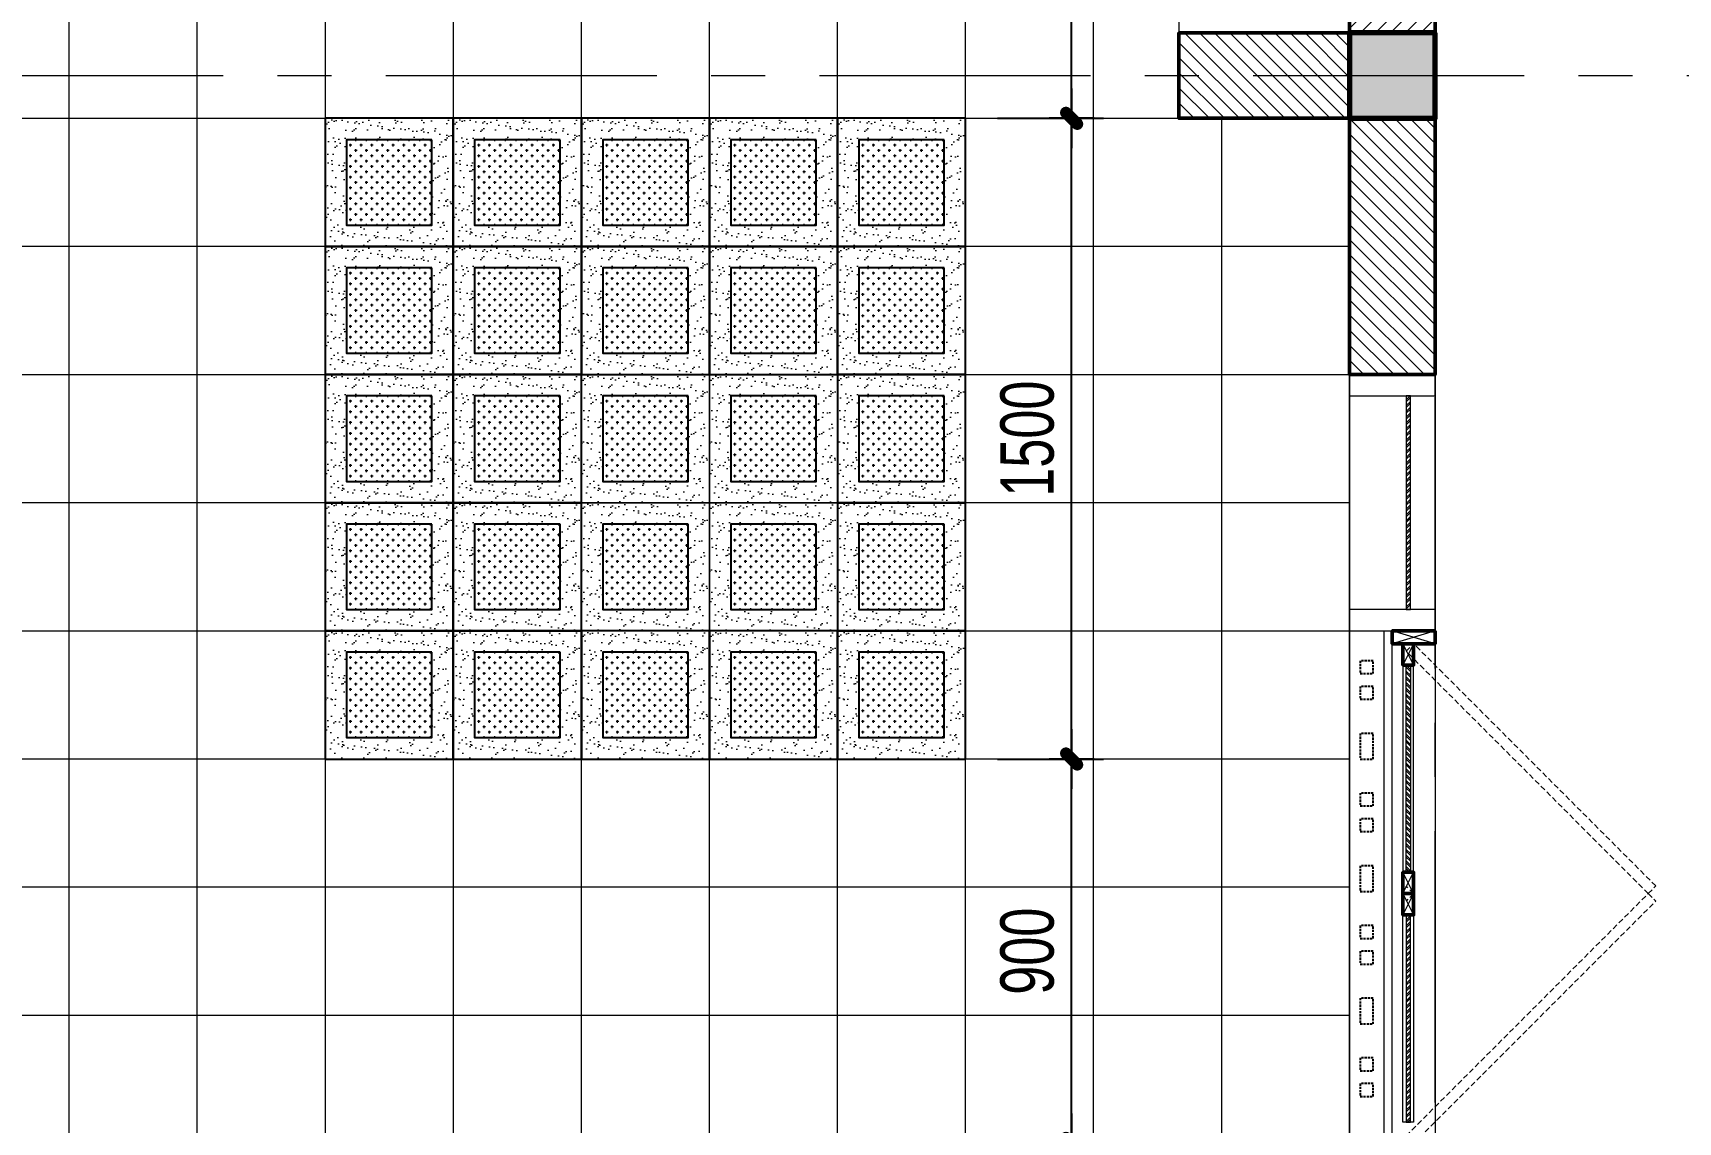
# Model space of a CAD drawing. Header units: inches. Extents: x 88947 to 296847, y 35049 to 161062.
# Drawn here: x 136076 to 139931, y 88759 to 91309 of the extents above; entities that cross this region are included whole.
import ezdxf

# ---------------------------------------------------------------- set-up
doc = ezdxf.new("R2010")
doc.units = ezdxf.units.IN
doc.header["$MEASUREMENT"] = 0
doc.header["$PDMODE"] = 1
for name, pattern in [('ACAD_ISO03W100', [30, 12, -18]), ('CENTER', [50.8, 31.75, -6.35, 6.35, -6.35]), ('DASHED2', [9.525, 6.35, -3.175]), ('HIDDEN', [0.375, 0.25, -0.125])]:
    doc.linetypes.add(name, pattern=pattern)
for name, color, linetype, lineweight in [('A-Dims', 145, 'Continuous', 25), ('CUA', 42, 'Continuous', 20), ('DIM', 7, 'Continuous', 25), ('HACTH', 8, 'Continuous', 5), ('HATCH', 8, 'Continuous', 5), ('KHUNG 1', 6, 'Continuous', 70), ('mb$0$CUA', 42, 'Continuous', 20), ('mb$0$HATCH', 69, 'Continuous', 15), ('mb$0$net cat', 51, 'Continuous', 50), ('mb$0$net manh', 251, 'Continuous', 5), ('netthay', 254, 'Continuous', 25), ('THAY', 3, 'Continuous', 18), ('TRUC', 252, 'ACAD_ISO03W100', 13), ('TUONG', 4, 'Continuous', 50)]:
    doc.layers.add(name, color=color, linetype=linetype, lineweight=lineweight)
doc.layers.add('NOITHAT', color=34, linetype='Continuous')
doc.styles.add('VNI-HELVE-CONDENSE', font='VNARIAL.TTF', dxfattribs={"width": 0.7})
doc.dimstyles.new('TAS-100', dxfattribs={"dimscale": 50, "dimtxt": 2.5, "dimasz": 0.7, "dimexe": 1.5, "dimexo": 1.5, "dimgap": 0.8, "dimtad": 1, "dimdec": 0, "dimzin": 3, "dimdsep": 46, "dimtxsty": 'VNI-HELVE-CONDENSE', "dimblk": 'TICK', "dimcen": 2.5, "dimclrt": 71, "dimazin": 2, "dimtfac": 0.75, "dimtdec": 0, "dimtix": 1, "dimtmove": 2, "dimatfit": 2, "dimldrblk": 'TICK123', "dimfxl": 1.5, "dimtolj": 1, "dimtzin": 0, "dimarcsym": 0})

# ---------------------------------------------------------------- blocks, each defined once
blk = doc.blocks.new('A$C42FF647F')
at = {"layer": 'HATCH'}
h = blk.add_hatch(dxfattribs=at)
h.set_pattern_fill('ANSI31', color=256, scale=200, style=0)
h.set_pattern_definition([(225, (7475, -3350), (17.6777, -17.6777), [])])
h.paths.add_polyline_path([(7300, -3350), (7300, -3350), (7300, -3350), (7300, -3200), (7500, -3200), (7500, -3350)])
h = blk.add_hatch(dxfattribs=at)
h.set_pattern_fill('ANSI31', color=256, scale=200, style=0)
h.set_pattern_definition([(135, (7500, -3550), (17.6777, 17.6777), [])])
h.paths.add_polyline_path([(7300, -3550), (6900, -3550), (6900, -3350), (7300, -3350)])
h = blk.add_hatch(dxfattribs=at)
h.set_pattern_fill('ANSI31', color=256, scale=200, style=0)
h.set_pattern_definition([(135, (7650, -4150), (17.6777, 17.6777), [])])
h.paths.add_polyline_path([(7300, -3350), (7300, -3550), (7300, -3550), (7300, -4150), (7500, -4150), (7500, -3900), (7500, -3900), (7500, -3700), (7500, -3700), (7500, -3550), (7300, -3550)])
at = {"layer": 'mb$0$HATCH'}
h = blk.add_hatch(dxfattribs=at)
h.set_pattern_fill('ANSI32', color=256, angle=-90, style=0)
h.set_pattern_definition([(45, (7432.5, -5450), (6.73519, -6.73519), []), (45, (7432.5, -5445.51), (6.73519, -6.73519), [])])
h.paths.add_polyline_path([(7442.5, -4700), (7442.5, -4200), (7432.5, -4200), (7432.5, -4700)])
h = blk.add_hatch(dxfattribs=at)
h.set_pattern_fill('ANSI32', color=256, angle=-90, style=0)
h.set_pattern_definition([(315, (7432.5, -4680), (6.73519, 6.73519), []), (315, (7432.5, -4684.49), (6.73519, 6.73519), [])])
h.paths.add_polyline_path([(7442.5, -4830), (7442.5, -5315), (7432.5, -5315), (7432.5, -4830)])
h = blk.add_hatch(dxfattribs=at)
h.set_pattern_fill('ANSI32', color=256, angle=-90, style=0)
h.set_pattern_definition([(45, (7432.5, -6035), (6.73519, -6.73519), []), (45, (7432.5, -6030.51), (6.73519, -6.73519), [])])
h.paths.add_polyline_path([(7442.5, -5900), (7442.5, -5415), (7432.5, -5415), (7432.5, -5900)])
at = {"layer": 'CUA'}
blk.add_lwpolyline([(7380, -4750), (7380, -7150)], dxfattribs=at)
at = {"layer": 'HATCH', "linetype": 'DASHED2', "ltscale": 2}
for points in [[(7432.3, -4797.7), (7450, -4780)], [(7432.3, -5932.3), (7999.6, -5365), (7432.3, -4797.7)], [(8017.3, -5347.3), (7450, -4780)], [(7450, -5365), (7432.3, -5347.3)], [(7999.6, -5365), (8017.3, -5347.3)], [(7450, -5365), (7432.3, -5382.7)], [(7450, -5950), (8017.3, -5382.7)], [(7999.6, -5365), (8017.3, -5382.7)]]:
    blk.add_lwpolyline(points, dxfattribs=at)
at = {"layer": 'KHUNG 1'}
blk.add_lwpolyline([(7500, -3350), (7300, -3350), (7300, -3550), (7500, -3550)], close=True, dxfattribs=at)
blk.add_solid([(7500, -3550), (7300, -3550), (7500, -3350), (7300, -3350)], dxfattribs=at)
at = {"layer": 'mb$0$CUA'}
for points in [[(7500, -4200), (7500, -4150), (7300, -4150), (7300, -4200)], [(7442.5, -4700), (7442.5, -4200), (7432.5, -4200), (7432.5, -4700)], [(7500, -4750), (7500, -4700), (7300, -4700), (7300, -4750)], [(7500, -7150), (7400, -7150), (7400, -4750), (7500, -4750)], [(7425, -5365), (7450, -5365), (7450, -4830), (7425, -4830)], [(7442.5, -4830), (7442.5, -5315), (7432.5, -5315), (7432.5, -4830)], [(7425, -5365), (7450, -5365), (7450, -5900), (7425, -5900)], [(7442.5, -5900), (7442.5, -5415), (7432.5, -5415), (7432.5, -5900)]]:
    blk.add_lwpolyline(points, close=True, dxfattribs=at)
at = {"layer": 'mb$0$net cat'}
for points in [[(7500, -4750), (7400, -4750), (7400, -4780), (7500, -4780)], [(7500, -4750), (7400, -4750), (7400, -4780), (7500, -4780)], [(7425, -4780), (7450, -4780), (7450, -4830), (7425, -4830)], [(7425, -5365), (7450, -5365), (7450, -5315), (7425, -5315)], [(7425, -5365), (7450, -5365), (7450, -5415), (7425, -5415)]]:
    blk.add_lwpolyline(points, close=True, dxfattribs=at)
at = {"layer": 'mb$0$net manh'}
for points in [[(7500, -4750), (7400, -4780)], [(7500, -4780), (7400, -4750)], [(7500, -4750), (7400, -4780)], [(7500, -4780), (7400, -4750)], [(7450, -4780), (7425, -4830)], [(7425, -4780), (7450, -4830)], [(7450, -5365), (7425, -5315)], [(7425, -5365), (7450, -5315)], [(7450, -5365), (7425, -5415)], [(7425, -5365), (7450, -5415)]]:
    blk.add_lwpolyline(points, dxfattribs=at)
at = {"layer": 'netthay', "linetype": 'HIDDEN', "ltscale": 20}
for points in [[(7325, -4820), (7325, -4850), (7355, -4850), (7355, -4820)], [(7325, -4880), (7325, -4910), (7355, -4910), (7355, -4880)], [(7325, -4990), (7325, -5050), (7355, -5050), (7355, -4990)], [(7325, -5130), (7325, -5160), (7355, -5160), (7355, -5130)], [(7325, -5190), (7325, -5220), (7355, -5220), (7355, -5190)], [(7325, -5300), (7325, -5360), (7355, -5360), (7355, -5300)], [(7325, -5440), (7325, -5470), (7355, -5470), (7355, -5440)], [(7325, -5500), (7325, -5530), (7355, -5530), (7355, -5500)], [(7325, -5610), (7325, -5670), (7355, -5670), (7355, -5610)], [(7325, -5750), (7325, -5780), (7355, -5780), (7355, -5750)], [(7325, -5810), (7325, -5840), (7355, -5840), (7355, -5810)]]:
    blk.add_lwpolyline(points, close=True, dxfattribs=at)
at = {"layer": 'THAY'}
blk.add_lwpolyline([(7300, -4150), (7500, -4150), (7500, -7750), (7300, -7750)], close=True, dxfattribs=at)
at = {"layer": 'TUONG'}
for points in [[(7300, -3350), (7300, -3350), (7300, -3350), (7300, -3350), (7300, -3350), (7300, -3350), (7300, -3350), (7300, -3350), (7300, -3200), (7500, -3200), (7500, -3350), (7500, -3350), (7500, -3350), (7300, -3350), (7300, -3350)], [(7300, -3350), (7300, -3550), (7300, -3550), (7300, -3550), (7300, -4150), (7500, -4150), (7500, -3900), (7500, -3900), (7500, -3700), (7500, -3700), (7500, -3550), (7300, -3550), (7300, -3350)]]:
    blk.add_lwpolyline(points, dxfattribs=at)
blk.add_lwpolyline([(7300, -3550), (6900, -3550), (6900, -3350), (7300, -3350)], close=True, dxfattribs=at)
blk = doc.blocks.new('TICK')
at = {"layer": 'A-Dims', "color": 1}
for p, q in [((0, 1.5), (0, -1.5)), ((-2, 0), (2, 0))]:
    blk.add_line(p, q, dxfattribs=at)
at = {"layer": 'A-Dims', "color": 1, "const_width": 0.788}
blk.add_lwpolyline([(-0.33, -0.35), (0.38, 0.38)], dxfattribs=at)
at = {"layer": 'A-Dims', "color": 1, "const_width": 0.394}
for points in [[(0.24, 0.52, -0.414214), (0.52, 0.52, -1)], [(0.52, 0.52, -0.414214), (0.52, 0.24, -1)], [(-0.47, -0.21, 0.414214), (-0.47, -0.49, 1)], [(-0.47, -0.49, 0.414214), (-0.19, -0.49, 1)]]:
    blk.add_lwpolyline(points, format="xyb", dxfattribs=at)
blk = doc.blocks.new('*D419')
at = {"layer": 'Defpoints', "color": 0}
for p in [(138261.3, 89609), (138510, 89609), (138261.3, 88709)]:
    blk.add_point(p, dxfattribs=at)
at = {"layer": 'DIM', "color": 0, "lineweight": -2}
for p, q in [((138336.3, 89609), (138585, 89609)), ((138510, 88744), (138510, 89574)), ((138336.3, 88709), (138585, 88709))]:
    blk.add_line(p, q, dxfattribs=at)
at = {"layer": 'DIM', "color": 0, "lineweight": -2, "xscale": 35, "yscale": 35, "zscale": 35}
for p, rotation in [((138510, 89609), 90), ((138510, 88709), 270)]:
    blk.add_blockref('TICK', p, dxfattribs=dict(at, rotation=rotation))
at = {"layer": 'DIM', "color": 71, "insert": (138406.3, 89159), "char_height": 125, "attachment_point": 5, "rotation": 90, "style": 'VNI-HELVE-CONDENSE'}
blk.add_mtext('\\A1;900', dxfattribs=at)
blk = doc.blocks.new('TICK123')
at = {"layer": 'A-Dims', "color": 1}
blk.add_lwpolyline([(0.05, 0, 0, 0.84, 0), (-2.11, 0, 8.4, 8.4, 0)], format="xyseb", dxfattribs=at)
blk = doc.blocks.new('*D420')
at = {"layer": 'Defpoints', "color": 0}
for p in [(138261.3, 91109), (138510, 91109), (138261.3, 89609)]:
    blk.add_point(p, dxfattribs=at)
at = {"layer": 'DIM', "color": 0, "lineweight": -2}
for p, q in [((138336.3, 91109), (138585, 91109)), ((138510, 89644), (138510, 91074)), ((138336.3, 89609), (138585, 89609))]:
    blk.add_line(p, q, dxfattribs=at)
at = {"layer": 'DIM', "color": 0, "lineweight": -2, "xscale": 35, "yscale": 35, "zscale": 35}
for p, rotation in [((138510, 91109), 90), ((138510, 89609), 270)]:
    blk.add_blockref('TICK', p, dxfattribs=dict(at, rotation=rotation))
at = {"layer": 'DIM', "color": 71, "insert": (138406.3, 90359), "char_height": 125, "attachment_point": 5, "rotation": 90, "style": 'VNI-HELVE-CONDENSE'}
blk.add_mtext('\\A1;1500', dxfattribs=at)
blk = doc.blocks.new('*D404')
at = {"layer": 'Defpoints', "color": 0}
for p in [(138510, 92509), (138561.3, 92509), (138261.3, 91109)]:
    blk.add_point(p, dxfattribs=at)
at = {"layer": 'DIM', "color": 0, "lineweight": -2}
for p, q in [((138486.3, 92509), (138435, 92509)), ((138510, 91144), (138510, 92474)), ((138336.3, 91109), (138585, 91109))]:
    blk.add_line(p, q, dxfattribs=at)
at = {"layer": 'DIM', "color": 0, "lineweight": -2, "xscale": 35, "yscale": 35, "zscale": 35}
for p, rotation in [((138510, 92509), 90), ((138510, 91109), 270)]:
    blk.add_blockref('TICK', p, dxfattribs=dict(at, rotation=rotation))
at = {"layer": 'DIM', "color": 71, "insert": (138406.3, 91809), "char_height": 125, "attachment_point": 5, "rotation": 90, "style": 'VNI-HELVE-CONDENSE'}
blk.add_mtext('\\A1;1400', dxfattribs=at)
blk = doc.blocks.new('*D613')
at = {"layer": 'Defpoints', "color": 0}
for p in [(138261.3, 88709), (138261.3, 87209), (138510, 87209)]:
    blk.add_point(p, dxfattribs=at)
at = {"layer": 'DIM', "color": 0, "lineweight": -2}
for p, q in [((138336.3, 88709), (138585, 88709)), ((138510, 88674), (138510, 87244)), ((138336.3, 87209), (138585, 87209))]:
    blk.add_line(p, q, dxfattribs=at)
at = {"layer": 'DIM', "color": 0, "lineweight": -2, "xscale": 35, "yscale": 35, "zscale": 35}
for p, rotation in [((138510, 88709), 90), ((138510, 87209), 270)]:
    blk.add_blockref('TICK', p, dxfattribs=dict(at, rotation=rotation))
at = {"layer": 'DIM', "color": 71, "insert": (138406.3, 87959), "char_height": 125, "attachment_point": 5, "rotation": 90, "style": 'VNI-HELVE-CONDENSE'}
blk.add_mtext('\\A1;1500', dxfattribs=at)

msp = doc.modelspace()

# ---------------------------------------------------------------- hatches: boundary and pattern name
at = {"layer": 'HATCH'}
h = msp.add_hatch(dxfattribs=at)
h.set_pattern_fill('TAS_GACH600X600', color=256, scale=0.5, style=0, pattern_type=2)
h.set_pattern_definition([(0, (127161.34, 86309.14), (0, 300), []), (90, (127161.34, 86309.14), (-300, 2e-14), [300, 0])])
h.paths.add_polyline_path([(127661.3, 92616.5), (130261.3, 92616.5), (130261.3, 92509), (130361.3, 92509), (130361.3, 90059), (135961.3, 90059), (135961.3, 92509), (136061.3, 92509), (136061.3, 92616.5), (138661.3, 92616.5), (138661.3, 92509), (138761.3, 92509), (138761.3, 91109), (139161.3, 91109), (139161.3, 86309), (127161.3, 86309), (127161.3, 91109), (127561.3, 91109), (127561.3, 92509), (127661.3, 92509)])
h = msp.add_hatch(dxfattribs=at)
h.set_pattern_fill('AR-SAND', color=256, scale=20, style=0)
h.set_pattern_definition([(142.5, (137061.345, 90808.95), (1.2599, 38.5365), [0, -30.4, 0, -34, 0, -32.5]), (172.5, (137061.345, 90808.95), (-35.3955, 56.443), [0, -16.4, 0, -27.4, 0, -10.5]), (212.5, (137085.945, 90808.95), (-62.2828, 0.1132), [0, -10, 0, -36, 0, -47]), (222.5, (137085.945, 90808.95), (-60.1225, 17.5535), [0, -5, 0, -23.6, 0, -27])])
h.paths.add_polyline_path([(136761.3, 91109), (137061.3, 91109), (137061.3, 90809), (136761.3, 90809)])
h.paths.add_polyline_path([(136811.3, 91059), (136811.3, 90859), (137011.3, 90859), (137011.3, 91059)], flags=16)
h = msp.add_hatch(dxfattribs=at)
h.set_pattern_fill('AR-SAND', color=256, scale=20, style=0)
h.set_pattern_definition([(142.5, (137361.345, 90808.95), (1.2599, 38.5365), [0, -30.4, 0, -34, 0, -32.5]), (172.5, (137361.345, 90808.95), (-35.3955, 56.443), [0, -16.4, 0, -27.4, 0, -10.5]), (212.5, (137385.945, 90808.95), (-62.2828, 0.1132), [0, -10, 0, -36, 0, -47]), (222.5, (137385.945, 90808.95), (-60.1225, 17.5535), [0, -5, 0, -23.6, 0, -27])])
h.paths.add_polyline_path([(137061.3, 91109), (137361.3, 91109), (137361.3, 90809), (137061.3, 90809)])
h.paths.add_polyline_path([(137111.3, 91059), (137111.3, 90859), (137311.3, 90859), (137311.3, 91059)], flags=16)
h = msp.add_hatch(dxfattribs=at)
h.set_pattern_fill('AR-SAND', color=256, scale=20, style=0)
h.set_pattern_definition([(142.5, (137661.345, 90808.95), (1.2599, 38.5365), [0, -30.4, 0, -34, 0, -32.5]), (172.5, (137661.345, 90808.95), (-35.3955, 56.443), [0, -16.4, 0, -27.4, 0, -10.5]), (212.5, (137685.945, 90808.95), (-62.2828, 0.1132), [0, -10, 0, -36, 0, -47]), (222.5, (137685.945, 90808.95), (-60.1225, 17.5535), [0, -5, 0, -23.6, 0, -27])])
h.paths.add_polyline_path([(137361.3, 91109), (137661.3, 91109), (137661.3, 90809), (137361.3, 90809)])
h.paths.add_polyline_path([(137411.3, 91059), (137411.3, 90859), (137611.3, 90859), (137611.3, 91059)], flags=16)
h = msp.add_hatch(dxfattribs=at)
h.set_pattern_fill('AR-SAND', color=256, scale=20, style=0)
h.set_pattern_definition([(142.5, (137961.345, 90808.95), (1.2599, 38.5365), [0, -30.4, 0, -34, 0, -32.5]), (172.5, (137961.345, 90808.95), (-35.3955, 56.443), [0, -16.4, 0, -27.4, 0, -10.5]), (212.5, (137985.945, 90808.95), (-62.2828, 0.1132), [0, -10, 0, -36, 0, -47]), (222.5, (137985.945, 90808.95), (-60.1225, 17.5535), [0, -5, 0, -23.6, 0, -27])])
h.paths.add_polyline_path([(137661.3, 91109), (137961.3, 91109), (137961.3, 90809), (137661.3, 90809)])
h.paths.add_polyline_path([(137711.3, 91059), (137711.3, 90859), (137911.3, 90859), (137911.3, 91059)], flags=16)
h = msp.add_hatch(dxfattribs=at)
h.set_pattern_fill('AR-SAND', color=256, scale=20, style=0)
h.set_pattern_definition([(142.5, (138261.345, 90808.95), (1.2599, 38.5365), [0, -30.4, 0, -34, 0, -32.5]), (172.5, (138261.345, 90808.95), (-35.3955, 56.443), [0, -16.4, 0, -27.4, 0, -10.5]), (212.5, (138285.945, 90808.95), (-62.2828, 0.1132), [0, -10, 0, -36, 0, -47]), (222.5, (138285.945, 90808.95), (-60.1225, 17.5535), [0, -5, 0, -23.6, 0, -27])])
h.paths.add_polyline_path([(137961.3, 91109), (138261.3, 91109), (138261.3, 90809), (137961.3, 90809)])
h.paths.add_polyline_path([(138011.3, 91059), (138011.3, 90859), (138211.3, 90859), (138211.3, 91059)], flags=16)
h = msp.add_hatch(dxfattribs=at)
h.set_pattern_fill('CROSS', color=256, scale=50, style=0)
h.set_pattern_definition([(180, (137011.345, 90858.95), (-12.5, 12.5), [6.25, -18.75]), (90, (137008.22, 90855.825), (12.5, 12.5), [6.25, -18.75])])
h.paths.add_polyline_path([(137011.3, 91059), (136811.3, 91059), (136811.3, 90859), (137011.3, 90859)])
h = msp.add_hatch(dxfattribs=at)
h.set_pattern_fill('CROSS', color=256, scale=50, style=0)
h.set_pattern_definition([(180, (137311.345, 90858.95), (-12.5, 12.5), [6.25, -18.75]), (90, (137308.22, 90855.825), (12.5, 12.5), [6.25, -18.75])])
h.paths.add_polyline_path([(137311.3, 91059), (137111.3, 91059), (137111.3, 90859), (137311.3, 90859)])
h = msp.add_hatch(dxfattribs=at)
h.set_pattern_fill('CROSS', color=256, scale=50, style=0)
h.set_pattern_definition([(180, (137611.345, 90858.95), (-12.5, 12.5), [6.25, -18.75]), (90, (137608.22, 90855.825), (12.5, 12.5), [6.25, -18.75])])
h.paths.add_polyline_path([(137611.3, 91059), (137411.3, 91059), (137411.3, 90859), (137611.3, 90859)])
h = msp.add_hatch(dxfattribs=at)
h.set_pattern_fill('CROSS', color=256, scale=50, style=0)
h.set_pattern_definition([(180, (137911.345, 90858.95), (-12.5, 12.5), [6.25, -18.75]), (90, (137908.22, 90855.825), (12.5, 12.5), [6.25, -18.75])])
h.paths.add_polyline_path([(137911.3, 91059), (137711.3, 91059), (137711.3, 90859), (137911.3, 90859)])
h = msp.add_hatch(dxfattribs=at)
h.set_pattern_fill('CROSS', color=256, scale=50, style=0)
h.set_pattern_definition([(180, (138211.345, 90858.95), (-12.5, 12.5), [6.25, -18.75]), (90, (138208.22, 90855.825), (12.5, 12.5), [6.25, -18.75])])
h.paths.add_polyline_path([(138211.3, 91059), (138011.3, 91059), (138011.3, 90859), (138211.3, 90859)])
h = msp.add_hatch(dxfattribs=at)
h.set_pattern_fill('AR-SAND', color=256, scale=20, style=0)
h.set_pattern_definition([(142.5, (137061.345, 90508.95), (1.2599, 38.5365), [0, -30.4, 0, -34, 0, -32.5]), (172.5, (137061.345, 90508.95), (-35.3955, 56.443), [0, -16.4, 0, -27.4, 0, -10.5]), (212.5, (137085.945, 90508.95), (-62.2828, 0.1132), [0, -10, 0, -36, 0, -47]), (222.5, (137085.945, 90508.95), (-60.1225, 17.5535), [0, -5, 0, -23.6, 0, -27])])
h.paths.add_polyline_path([(136761.3, 90809), (137061.3, 90809), (137061.3, 90509), (136761.3, 90509)])
h.paths.add_polyline_path([(136811.3, 90759), (136811.3, 90559), (137011.3, 90559), (137011.3, 90759)], flags=16)
h = msp.add_hatch(dxfattribs=at)
h.set_pattern_fill('AR-SAND', color=256, scale=20, style=0)
h.set_pattern_definition([(142.5, (137361.345, 90508.95), (1.2599, 38.5365), [0, -30.4, 0, -34, 0, -32.5]), (172.5, (137361.345, 90508.95), (-35.3955, 56.443), [0, -16.4, 0, -27.4, 0, -10.5]), (212.5, (137385.945, 90508.95), (-62.2828, 0.1132), [0, -10, 0, -36, 0, -47]), (222.5, (137385.945, 90508.95), (-60.1225, 17.5535), [0, -5, 0, -23.6, 0, -27])])
h.paths.add_polyline_path([(137061.3, 90809), (137361.3, 90809), (137361.3, 90509), (137061.3, 90509)])
h.paths.add_polyline_path([(137111.3, 90759), (137111.3, 90559), (137311.3, 90559), (137311.3, 90759)], flags=16)
h = msp.add_hatch(dxfattribs=at)
h.set_pattern_fill('AR-SAND', color=256, scale=20, style=0)
h.set_pattern_definition([(142.5, (137661.345, 90508.95), (1.2599, 38.5365), [0, -30.4, 0, -34, 0, -32.5]), (172.5, (137661.345, 90508.95), (-35.3955, 56.443), [0, -16.4, 0, -27.4, 0, -10.5]), (212.5, (137685.945, 90508.95), (-62.2828, 0.1132), [0, -10, 0, -36, 0, -47]), (222.5, (137685.945, 90508.95), (-60.1225, 17.5535), [0, -5, 0, -23.6, 0, -27])])
h.paths.add_polyline_path([(137361.3, 90809), (137661.3, 90809), (137661.3, 90509), (137361.3, 90509)])
h.paths.add_polyline_path([(137411.3, 90759), (137411.3, 90559), (137611.3, 90559), (137611.3, 90759)], flags=16)
h = msp.add_hatch(dxfattribs=at)
h.set_pattern_fill('AR-SAND', color=256, scale=20, style=0)
h.set_pattern_definition([(142.5, (137961.345, 90508.95), (1.2599, 38.5365), [0, -30.4, 0, -34, 0, -32.5]), (172.5, (137961.345, 90508.95), (-35.3955, 56.443), [0, -16.4, 0, -27.4, 0, -10.5]), (212.5, (137985.945, 90508.95), (-62.2828, 0.1132), [0, -10, 0, -36, 0, -47]), (222.5, (137985.945, 90508.95), (-60.1225, 17.5535), [0, -5, 0, -23.6, 0, -27])])
h.paths.add_polyline_path([(137661.3, 90809), (137961.3, 90809), (137961.3, 90509), (137661.3, 90509)])
h.paths.add_polyline_path([(137711.3, 90759), (137711.3, 90559), (137911.3, 90559), (137911.3, 90759)], flags=16)
h = msp.add_hatch(dxfattribs=at)
h.set_pattern_fill('AR-SAND', color=256, scale=20, style=0)
h.set_pattern_definition([(142.5, (138261.345, 90508.95), (1.2599, 38.5365), [0, -30.4, 0, -34, 0, -32.5]), (172.5, (138261.345, 90508.95), (-35.3955, 56.443), [0, -16.4, 0, -27.4, 0, -10.5]), (212.5, (138285.945, 90508.95), (-62.2828, 0.1132), [0, -10, 0, -36, 0, -47]), (222.5, (138285.945, 90508.95), (-60.1225, 17.5535), [0, -5, 0, -23.6, 0, -27])])
h.paths.add_polyline_path([(137961.3, 90809), (138261.3, 90809), (138261.3, 90509), (137961.3, 90509)])
h.paths.add_polyline_path([(138011.3, 90759), (138011.3, 90559), (138211.3, 90559), (138211.3, 90759)], flags=16)
h = msp.add_hatch(dxfattribs=at)
h.set_pattern_fill('CROSS', color=256, scale=50, style=0)
h.set_pattern_definition([(180, (137011.345, 90558.95), (-12.5, 12.5), [6.25, -18.75]), (90, (137008.22, 90555.825), (12.5, 12.5), [6.25, -18.75])])
h.paths.add_polyline_path([(137011.3, 90759), (136811.3, 90759), (136811.3, 90559), (137011.3, 90559)])
h = msp.add_hatch(dxfattribs=at)
h.set_pattern_fill('CROSS', color=256, scale=50, style=0)
h.set_pattern_definition([(180, (137311.345, 90558.95), (-12.5, 12.5), [6.25, -18.75]), (90, (137308.22, 90555.825), (12.5, 12.5), [6.25, -18.75])])
h.paths.add_polyline_path([(137311.3, 90759), (137111.3, 90759), (137111.3, 90559), (137311.3, 90559)])
h = msp.add_hatch(dxfattribs=at)
h.set_pattern_fill('CROSS', color=256, scale=50, style=0)
h.set_pattern_definition([(180, (137611.345, 90558.95), (-12.5, 12.5), [6.25, -18.75]), (90, (137608.22, 90555.825), (12.5, 12.5), [6.25, -18.75])])
h.paths.add_polyline_path([(137611.3, 90759), (137411.3, 90759), (137411.3, 90559), (137611.3, 90559)])
h = msp.add_hatch(dxfattribs=at)
h.set_pattern_fill('CROSS', color=256, scale=50, style=0)
h.set_pattern_definition([(180, (137911.345, 90558.95), (-12.5, 12.5), [6.25, -18.75]), (90, (137908.22, 90555.825), (12.5, 12.5), [6.25, -18.75])])
h.paths.add_polyline_path([(137911.3, 90759), (137711.3, 90759), (137711.3, 90559), (137911.3, 90559)])
h = msp.add_hatch(dxfattribs=at)
h.set_pattern_fill('CROSS', color=256, scale=50, style=0)
h.set_pattern_definition([(180, (138211.345, 90558.95), (-12.5, 12.5), [6.25, -18.75]), (90, (138208.22, 90555.825), (12.5, 12.5), [6.25, -18.75])])
h.paths.add_polyline_path([(138211.3, 90759), (138011.3, 90759), (138011.3, 90559), (138211.3, 90559)])
h = msp.add_hatch(dxfattribs=at)
h.set_pattern_fill('AR-SAND', color=256, scale=20, style=0)
h.set_pattern_definition([(142.5, (137061.345, 90208.95), (1.2599, 38.5365), [0, -30.4, 0, -34, 0, -32.5]), (172.5, (137061.345, 90208.95), (-35.3955, 56.443), [0, -16.4, 0, -27.4, 0, -10.5]), (212.5, (137085.945, 90208.95), (-62.2828, 0.1132), [0, -10, 0, -36, 0, -47]), (222.5, (137085.945, 90208.95), (-60.1225, 17.5535), [0, -5, 0, -23.6, 0, -27])])
h.paths.add_polyline_path([(136761.3, 90509), (137061.3, 90509), (137061.3, 90209), (136761.3, 90209)])
h.paths.add_polyline_path([(136811.3, 90459), (136811.3, 90259), (137011.3, 90259), (137011.3, 90459)], flags=16)
h = msp.add_hatch(dxfattribs=at)
h.set_pattern_fill('AR-SAND', color=256, scale=20, style=0)
h.set_pattern_definition([(142.5, (137361.345, 90208.95), (1.2599, 38.5365), [0, -30.4, 0, -34, 0, -32.5]), (172.5, (137361.345, 90208.95), (-35.3955, 56.443), [0, -16.4, 0, -27.4, 0, -10.5]), (212.5, (137385.945, 90208.95), (-62.2828, 0.1132), [0, -10, 0, -36, 0, -47]), (222.5, (137385.945, 90208.95), (-60.1225, 17.5535), [0, -5, 0, -23.6, 0, -27])])
h.paths.add_polyline_path([(137061.3, 90509), (137361.3, 90509), (137361.3, 90209), (137061.3, 90209)])
h.paths.add_polyline_path([(137111.3, 90459), (137111.3, 90259), (137311.3, 90259), (137311.3, 90459)], flags=16)
h = msp.add_hatch(dxfattribs=at)
h.set_pattern_fill('AR-SAND', color=256, scale=20, style=0)
h.set_pattern_definition([(142.5, (137661.345, 90208.95), (1.2599, 38.5365), [0, -30.4, 0, -34, 0, -32.5]), (172.5, (137661.345, 90208.95), (-35.3955, 56.443), [0, -16.4, 0, -27.4, 0, -10.5]), (212.5, (137685.945, 90208.95), (-62.2828, 0.1132), [0, -10, 0, -36, 0, -47]), (222.5, (137685.945, 90208.95), (-60.1225, 17.5535), [0, -5, 0, -23.6, 0, -27])])
h.paths.add_polyline_path([(137361.3, 90509), (137661.3, 90509), (137661.3, 90209), (137361.3, 90209)])
h.paths.add_polyline_path([(137411.3, 90459), (137411.3, 90259), (137611.3, 90259), (137611.3, 90459)], flags=16)
h = msp.add_hatch(dxfattribs=at)
h.set_pattern_fill('AR-SAND', color=256, scale=20, style=0)
h.set_pattern_definition([(142.5, (137961.345, 90208.95), (1.2599, 38.5365), [0, -30.4, 0, -34, 0, -32.5]), (172.5, (137961.345, 90208.95), (-35.3955, 56.443), [0, -16.4, 0, -27.4, 0, -10.5]), (212.5, (137985.945, 90208.95), (-62.2828, 0.1132), [0, -10, 0, -36, 0, -47]), (222.5, (137985.945, 90208.95), (-60.1225, 17.5535), [0, -5, 0, -23.6, 0, -27])])
h.paths.add_polyline_path([(137661.3, 90509), (137961.3, 90509), (137961.3, 90209), (137661.3, 90209)])
h.paths.add_polyline_path([(137711.3, 90459), (137711.3, 90259), (137911.3, 90259), (137911.3, 90459)], flags=16)
h = msp.add_hatch(dxfattribs=at)
h.set_pattern_fill('AR-SAND', color=256, scale=20, style=0)
h.set_pattern_definition([(142.5, (138261.345, 90208.95), (1.2599, 38.5365), [0, -30.4, 0, -34, 0, -32.5]), (172.5, (138261.345, 90208.95), (-35.3955, 56.443), [0, -16.4, 0, -27.4, 0, -10.5]), (212.5, (138285.945, 90208.95), (-62.2828, 0.1132), [0, -10, 0, -36, 0, -47]), (222.5, (138285.945, 90208.95), (-60.1225, 17.5535), [0, -5, 0, -23.6, 0, -27])])
h.paths.add_polyline_path([(137961.3, 90509), (138261.3, 90509), (138261.3, 90209), (137961.3, 90209)])
h.paths.add_polyline_path([(138011.3, 90459), (138011.3, 90259), (138211.3, 90259), (138211.3, 90459)], flags=16)
h = msp.add_hatch(dxfattribs=at)
h.set_pattern_fill('CROSS', color=256, scale=50, style=0)
h.set_pattern_definition([(180, (137011.345, 90258.95), (-12.5, 12.5), [6.25, -18.75]), (90, (137008.22, 90255.825), (12.5, 12.5), [6.25, -18.75])])
h.paths.add_polyline_path([(137011.3, 90459), (136811.3, 90459), (136811.3, 90259), (137011.3, 90259)])
h = msp.add_hatch(dxfattribs=at)
h.set_pattern_fill('CROSS', color=256, scale=50, style=0)
h.set_pattern_definition([(180, (137311.345, 90258.95), (-12.5, 12.5), [6.25, -18.75]), (90, (137308.22, 90255.825), (12.5, 12.5), [6.25, -18.75])])
h.paths.add_polyline_path([(137311.3, 90459), (137111.3, 90459), (137111.3, 90259), (137311.3, 90259)])
h = msp.add_hatch(dxfattribs=at)
h.set_pattern_fill('CROSS', color=256, scale=50, style=0)
h.set_pattern_definition([(180, (137611.345, 90258.95), (-12.5, 12.5), [6.25, -18.75]), (90, (137608.22, 90255.825), (12.5, 12.5), [6.25, -18.75])])
h.paths.add_polyline_path([(137611.3, 90459), (137411.3, 90459), (137411.3, 90259), (137611.3, 90259)])
h = msp.add_hatch(dxfattribs=at)
h.set_pattern_fill('CROSS', color=256, scale=50, style=0)
h.set_pattern_definition([(180, (137911.345, 90258.95), (-12.5, 12.5), [6.25, -18.75]), (90, (137908.22, 90255.825), (12.5, 12.5), [6.25, -18.75])])
h.paths.add_polyline_path([(137911.3, 90459), (137711.3, 90459), (137711.3, 90259), (137911.3, 90259)])
h = msp.add_hatch(dxfattribs=at)
h.set_pattern_fill('CROSS', color=256, scale=50, style=0)
h.set_pattern_definition([(180, (138211.345, 90258.95), (-12.5, 12.5), [6.25, -18.75]), (90, (138208.22, 90255.825), (12.5, 12.5), [6.25, -18.75])])
h.paths.add_polyline_path([(138211.3, 90459), (138011.3, 90459), (138011.3, 90259), (138211.3, 90259)])
h = msp.add_hatch(dxfattribs=at)
h.set_pattern_fill('AR-SAND', color=256, scale=20, style=0)
h.set_pattern_definition([(142.5, (137061.345, 89908.95), (1.2599, 38.5365), [0, -30.4, 0, -34, 0, -32.5]), (172.5, (137061.345, 89908.95), (-35.3955, 56.443), [0, -16.4, 0, -27.4, 0, -10.5]), (212.5, (137085.945, 89908.95), (-62.2828, 0.1132), [0, -10, 0, -36, 0, -47]), (222.5, (137085.945, 89908.95), (-60.1225, 17.5535), [0, -5, 0, -23.6, 0, -27])])
h.paths.add_polyline_path([(136761.3, 90209), (137061.3, 90209), (137061.3, 89909), (136761.3, 89909)])
h.paths.add_polyline_path([(136811.3, 90159), (136811.3, 89959), (137011.3, 89959), (137011.3, 90159)], flags=16)
h = msp.add_hatch(dxfattribs=at)
h.set_pattern_fill('AR-SAND', color=256, scale=20, style=0)
h.set_pattern_definition([(142.5, (137361.345, 89908.95), (1.2599, 38.5365), [0, -30.4, 0, -34, 0, -32.5]), (172.5, (137361.345, 89908.95), (-35.3955, 56.443), [0, -16.4, 0, -27.4, 0, -10.5]), (212.5, (137385.945, 89908.95), (-62.2828, 0.1132), [0, -10, 0, -36, 0, -47]), (222.5, (137385.945, 89908.95), (-60.1225, 17.5535), [0, -5, 0, -23.6, 0, -27])])
h.paths.add_polyline_path([(137061.3, 90209), (137361.3, 90209), (137361.3, 89909), (137061.3, 89909)])
h.paths.add_polyline_path([(137111.3, 90159), (137111.3, 89959), (137311.3, 89959), (137311.3, 90159)], flags=16)
h = msp.add_hatch(dxfattribs=at)
h.set_pattern_fill('AR-SAND', color=256, scale=20, style=0)
h.set_pattern_definition([(142.5, (137661.345, 89908.95), (1.2599, 38.5365), [0, -30.4, 0, -34, 0, -32.5]), (172.5, (137661.345, 89908.95), (-35.3955, 56.443), [0, -16.4, 0, -27.4, 0, -10.5]), (212.5, (137685.945, 89908.95), (-62.2828, 0.1132), [0, -10, 0, -36, 0, -47]), (222.5, (137685.945, 89908.95), (-60.1225, 17.5535), [0, -5, 0, -23.6, 0, -27])])
h.paths.add_polyline_path([(137361.3, 90209), (137661.3, 90209), (137661.3, 89909), (137361.3, 89909)])
h.paths.add_polyline_path([(137411.3, 90159), (137411.3, 89959), (137611.3, 89959), (137611.3, 90159)], flags=16)
h = msp.add_hatch(dxfattribs=at)
h.set_pattern_fill('AR-SAND', color=256, scale=20, style=0)
h.set_pattern_definition([(142.5, (137961.345, 89908.95), (1.2599, 38.5365), [0, -30.4, 0, -34, 0, -32.5]), (172.5, (137961.345, 89908.95), (-35.3955, 56.443), [0, -16.4, 0, -27.4, 0, -10.5]), (212.5, (137985.945, 89908.95), (-62.2828, 0.1132), [0, -10, 0, -36, 0, -47]), (222.5, (137985.945, 89908.95), (-60.1225, 17.5535), [0, -5, 0, -23.6, 0, -27])])
h.paths.add_polyline_path([(137661.3, 90209), (137961.3, 90209), (137961.3, 89909), (137661.3, 89909)])
h.paths.add_polyline_path([(137711.3, 90159), (137711.3, 89959), (137911.3, 89959), (137911.3, 90159)], flags=16)
h = msp.add_hatch(dxfattribs=at)
h.set_pattern_fill('AR-SAND', color=256, scale=20, style=0)
h.set_pattern_definition([(142.5, (138261.345, 89908.95), (1.2599, 38.5365), [0, -30.4, 0, -34, 0, -32.5]), (172.5, (138261.345, 89908.95), (-35.3955, 56.443), [0, -16.4, 0, -27.4, 0, -10.5]), (212.5, (138285.945, 89908.95), (-62.2828, 0.1132), [0, -10, 0, -36, 0, -47]), (222.5, (138285.945, 89908.95), (-60.1225, 17.5535), [0, -5, 0, -23.6, 0, -27])])
h.paths.add_polyline_path([(137961.3, 90209), (138261.3, 90209), (138261.3, 89909), (137961.3, 89909)])
h.paths.add_polyline_path([(138011.3, 90159), (138011.3, 89959), (138211.3, 89959), (138211.3, 90159)], flags=16)
h = msp.add_hatch(dxfattribs=at)
h.set_pattern_fill('CROSS', color=256, scale=50, style=0)
h.set_pattern_definition([(180, (137011.345, 89958.95), (-12.5, 12.5), [6.25, -18.75]), (90, (137008.22, 89955.825), (12.5, 12.5), [6.25, -18.75])])
h.paths.add_polyline_path([(137011.3, 90159), (136811.3, 90159), (136811.3, 89959), (137011.3, 89959)])
h = msp.add_hatch(dxfattribs=at)
h.set_pattern_fill('CROSS', color=256, scale=50, style=0)
h.set_pattern_definition([(180, (137311.345, 89958.95), (-12.5, 12.5), [6.25, -18.75]), (90, (137308.22, 89955.825), (12.5, 12.5), [6.25, -18.75])])
h.paths.add_polyline_path([(137311.3, 90159), (137111.3, 90159), (137111.3, 89959), (137311.3, 89959)])
h = msp.add_hatch(dxfattribs=at)
h.set_pattern_fill('CROSS', color=256, scale=50, style=0)
h.set_pattern_definition([(180, (137611.345, 89958.95), (-12.5, 12.5), [6.25, -18.75]), (90, (137608.22, 89955.825), (12.5, 12.5), [6.25, -18.75])])
h.paths.add_polyline_path([(137611.3, 90159), (137411.3, 90159), (137411.3, 89959), (137611.3, 89959)])
h = msp.add_hatch(dxfattribs=at)
h.set_pattern_fill('CROSS', color=256, scale=50, style=0)
h.set_pattern_definition([(180, (137911.345, 89958.95), (-12.5, 12.5), [6.25, -18.75]), (90, (137908.22, 89955.825), (12.5, 12.5), [6.25, -18.75])])
h.paths.add_polyline_path([(137911.3, 90159), (137711.3, 90159), (137711.3, 89959), (137911.3, 89959)])
h = msp.add_hatch(dxfattribs=at)
h.set_pattern_fill('CROSS', color=256, scale=50, style=0)
h.set_pattern_definition([(180, (138211.345, 89958.95), (-12.5, 12.5), [6.25, -18.75]), (90, (138208.22, 89955.825), (12.5, 12.5), [6.25, -18.75])])
h.paths.add_polyline_path([(138211.3, 90159), (138011.3, 90159), (138011.3, 89959), (138211.3, 89959)])
h = msp.add_hatch(dxfattribs=at)
h.set_pattern_fill('AR-SAND', color=256, scale=20, style=0)
h.set_pattern_definition([(142.5, (137061.345, 89608.95), (1.2599, 38.5365), [0, -30.4, 0, -34, 0, -32.5]), (172.5, (137061.345, 89608.95), (-35.3955, 56.443), [0, -16.4, 0, -27.4, 0, -10.5]), (212.5, (137085.945, 89608.95), (-62.2828, 0.1132), [0, -10, 0, -36, 0, -47]), (222.5, (137085.945, 89608.95), (-60.1225, 17.5535), [0, -5, 0, -23.6, 0, -27])])
h.paths.add_polyline_path([(136761.3, 89909), (137061.3, 89909), (137061.3, 89609), (136761.3, 89609)])
h.paths.add_polyline_path([(136811.3, 89859), (136811.3, 89659), (137011.3, 89659), (137011.3, 89859)], flags=16)
h = msp.add_hatch(dxfattribs=at)
h.set_pattern_fill('AR-SAND', color=256, scale=20, style=0)
h.set_pattern_definition([(142.5, (137361.345, 89608.95), (1.2599, 38.5365), [0, -30.4, 0, -34, 0, -32.5]), (172.5, (137361.345, 89608.95), (-35.3955, 56.443), [0, -16.4, 0, -27.4, 0, -10.5]), (212.5, (137385.945, 89608.95), (-62.2828, 0.1132), [0, -10, 0, -36, 0, -47]), (222.5, (137385.945, 89608.95), (-60.1225, 17.5535), [0, -5, 0, -23.6, 0, -27])])
h.paths.add_polyline_path([(137061.3, 89909), (137361.3, 89909), (137361.3, 89609), (137061.3, 89609)])
h.paths.add_polyline_path([(137111.3, 89859), (137111.3, 89659), (137311.3, 89659), (137311.3, 89859)], flags=16)
h = msp.add_hatch(dxfattribs=at)
h.set_pattern_fill('AR-SAND', color=256, scale=20, style=0)
h.set_pattern_definition([(142.5, (137661.345, 89608.95), (1.2599, 38.5365), [0, -30.4, 0, -34, 0, -32.5]), (172.5, (137661.345, 89608.95), (-35.3955, 56.443), [0, -16.4, 0, -27.4, 0, -10.5]), (212.5, (137685.945, 89608.95), (-62.2828, 0.1132), [0, -10, 0, -36, 0, -47]), (222.5, (137685.945, 89608.95), (-60.1225, 17.5535), [0, -5, 0, -23.6, 0, -27])])
h.paths.add_polyline_path([(137361.3, 89909), (137661.3, 89909), (137661.3, 89609), (137361.3, 89609)])
h.paths.add_polyline_path([(137411.3, 89859), (137411.3, 89659), (137611.3, 89659), (137611.3, 89859)], flags=16)
h = msp.add_hatch(dxfattribs=at)
h.set_pattern_fill('AR-SAND', color=256, scale=20, style=0)
h.set_pattern_definition([(142.5, (137961.345, 89608.95), (1.2599, 38.5365), [0, -30.4, 0, -34, 0, -32.5]), (172.5, (137961.345, 89608.95), (-35.3955, 56.443), [0, -16.4, 0, -27.4, 0, -10.5]), (212.5, (137985.945, 89608.95), (-62.2828, 0.1132), [0, -10, 0, -36, 0, -47]), (222.5, (137985.945, 89608.95), (-60.1225, 17.5535), [0, -5, 0, -23.6, 0, -27])])
h.paths.add_polyline_path([(137661.3, 89909), (137961.3, 89909), (137961.3, 89609), (137661.3, 89609)])
h.paths.add_polyline_path([(137711.3, 89859), (137711.3, 89659), (137911.3, 89659), (137911.3, 89859)], flags=16)
h = msp.add_hatch(dxfattribs=at)
h.set_pattern_fill('AR-SAND', color=256, scale=20, style=0)
h.set_pattern_definition([(142.5, (138261.345, 89608.95), (1.2599, 38.5365), [0, -30.4, 0, -34, 0, -32.5]), (172.5, (138261.345, 89608.95), (-35.3955, 56.443), [0, -16.4, 0, -27.4, 0, -10.5]), (212.5, (138285.945, 89608.95), (-62.2828, 0.1132), [0, -10, 0, -36, 0, -47]), (222.5, (138285.945, 89608.95), (-60.1225, 17.5535), [0, -5, 0, -23.6, 0, -27])])
h.paths.add_polyline_path([(137961.3, 89909), (138261.3, 89909), (138261.3, 89609), (137961.3, 89609)])
h.paths.add_polyline_path([(138011.3, 89859), (138011.3, 89659), (138211.3, 89659), (138211.3, 89859)], flags=16)
h = msp.add_hatch(dxfattribs=at)
h.set_pattern_fill('CROSS', color=256, scale=50, style=0)
h.set_pattern_definition([(180, (137011.345, 89658.95), (-12.5, 12.5), [6.25, -18.75]), (90, (137008.22, 89655.825), (12.5, 12.5), [6.25, -18.75])])
h.paths.add_polyline_path([(137011.3, 89859), (136811.3, 89859), (136811.3, 89659), (137011.3, 89659)])
h = msp.add_hatch(dxfattribs=at)
h.set_pattern_fill('CROSS', color=256, scale=50, style=0)
h.set_pattern_definition([(180, (137311.345, 89658.95), (-12.5, 12.5), [6.25, -18.75]), (90, (137308.22, 89655.825), (12.5, 12.5), [6.25, -18.75])])
h.paths.add_polyline_path([(137311.3, 89859), (137111.3, 89859), (137111.3, 89659), (137311.3, 89659)])
h = msp.add_hatch(dxfattribs=at)
h.set_pattern_fill('CROSS', color=256, scale=50, style=0)
h.set_pattern_definition([(180, (137611.345, 89658.95), (-12.5, 12.5), [6.25, -18.75]), (90, (137608.22, 89655.825), (12.5, 12.5), [6.25, -18.75])])
h.paths.add_polyline_path([(137611.3, 89859), (137411.3, 89859), (137411.3, 89659), (137611.3, 89659)])
h = msp.add_hatch(dxfattribs=at)
h.set_pattern_fill('CROSS', color=256, scale=50, style=0)
h.set_pattern_definition([(180, (137911.345, 89658.95), (-12.5, 12.5), [6.25, -18.75]), (90, (137908.22, 89655.825), (12.5, 12.5), [6.25, -18.75])])
h.paths.add_polyline_path([(137911.3, 89859), (137711.3, 89859), (137711.3, 89659), (137911.3, 89659)])
h = msp.add_hatch(dxfattribs=at)
h.set_pattern_fill('CROSS', color=256, scale=50, style=0)
h.set_pattern_definition([(180, (138211.345, 89658.95), (-12.5, 12.5), [6.25, -18.75]), (90, (138208.22, 89655.825), (12.5, 12.5), [6.25, -18.75])])
h.paths.add_polyline_path([(138211.3, 89859), (138011.3, 89859), (138011.3, 89659), (138211.3, 89659)])

# ---------------------------------------------------------------- linework, layer by layer
for points in [[(127661.3, 92616.5), (130261.3, 92616.5), (130261.3, 92509), (130361.3, 92509), (130361.3, 90059), (135961.3, 90059), (135961.3, 92509), (136061.3, 92509), (136061.3, 92616.5), (138661.3, 92616.5), (138661.3, 92509), (138761.3, 92509), (138761.3, 91109), (139161.3, 91109), (139161.3, 86309), (127161.3, 86309), (127161.3, 91109), (127561.3, 91109), (127561.3, 92509), (127661.3, 92509), (127661.3, 92616.5)], [(137061.3, 89609), (138261.3, 89609), (138261.3, 90809), (137061.3, 90809)], [(137661.3, 90509), (137361.3, 90509), (137361.3, 90209), (137661.3, 90209)], [(137961.3, 90509), (137661.3, 90509), (137661.3, 90209), (137961.3, 90209)], [(137661.3, 90209), (137361.3, 90209), (137361.3, 89909), (137661.3, 89909)], [(137961.3, 90209), (137661.3, 90209), (137661.3, 89909), (137961.3, 89909)]]:
    msp.add_lwpolyline(points, close=True, dxfattribs=at)
at = {"layer": 'NOITHAT'}
for points in [[(137061.3, 91109), (136761.3, 91109), (136761.3, 90809), (137061.3, 90809)], [(137361.3, 91109), (137061.3, 91109), (137061.3, 90809), (137361.3, 90809)], [(137661.3, 91109), (137361.3, 91109), (137361.3, 90809), (137661.3, 90809)], [(137961.3, 91109), (137661.3, 91109), (137661.3, 90809), (137961.3, 90809)], [(138261.3, 91109), (137961.3, 91109), (137961.3, 90809), (138261.3, 90809)], [(137011.3, 91059), (136811.3, 91059), (136811.3, 90859), (137011.3, 90859)], [(137311.3, 91059), (137111.3, 91059), (137111.3, 90859), (137311.3, 90859)], [(137611.3, 91059), (137411.3, 91059), (137411.3, 90859), (137611.3, 90859)], [(137911.3, 91059), (137711.3, 91059), (137711.3, 90859), (137911.3, 90859)], [(138211.3, 91059), (138011.3, 91059), (138011.3, 90859), (138211.3, 90859)], [(137061.3, 90809), (136761.3, 90809), (136761.3, 90509), (137061.3, 90509)], [(137361.3, 90809), (137061.3, 90809), (137061.3, 90509), (137361.3, 90509)], [(137661.3, 90809), (137361.3, 90809), (137361.3, 90509), (137661.3, 90509)], [(137961.3, 90809), (137661.3, 90809), (137661.3, 90509), (137961.3, 90509)], [(138261.3, 90809), (137961.3, 90809), (137961.3, 90509), (138261.3, 90509)], [(137011.3, 90759), (136811.3, 90759), (136811.3, 90559), (137011.3, 90559)], [(137311.3, 90759), (137111.3, 90759), (137111.3, 90559), (137311.3, 90559)], [(137611.3, 90759), (137411.3, 90759), (137411.3, 90559), (137611.3, 90559)], [(137911.3, 90759), (137711.3, 90759), (137711.3, 90559), (137911.3, 90559)], [(138211.3, 90759), (138011.3, 90759), (138011.3, 90559), (138211.3, 90559)], [(137061.3, 90509), (136761.3, 90509), (136761.3, 90209), (137061.3, 90209)], [(137361.3, 90509), (137061.3, 90509), (137061.3, 90209), (137361.3, 90209)], [(138261.3, 90509), (137961.3, 90509), (137961.3, 90209), (138261.3, 90209)], [(137011.3, 90459), (136811.3, 90459), (136811.3, 90259), (137011.3, 90259)], [(137311.3, 90459), (137111.3, 90459), (137111.3, 90259), (137311.3, 90259)], [(137611.3, 90459), (137411.3, 90459), (137411.3, 90259), (137611.3, 90259)], [(137911.3, 90459), (137711.3, 90459), (137711.3, 90259), (137911.3, 90259)], [(138211.3, 90459), (138011.3, 90459), (138011.3, 90259), (138211.3, 90259)], [(137061.3, 90209), (136761.3, 90209), (136761.3, 89909), (137061.3, 89909)], [(137361.3, 90209), (137061.3, 90209), (137061.3, 89909), (137361.3, 89909)], [(138261.3, 90209), (137961.3, 90209), (137961.3, 89909), (138261.3, 89909)], [(137011.3, 90159), (136811.3, 90159), (136811.3, 89959), (137011.3, 89959)], [(137311.3, 90159), (137111.3, 90159), (137111.3, 89959), (137311.3, 89959)], [(137611.3, 90159), (137411.3, 90159), (137411.3, 89959), (137611.3, 89959)], [(137911.3, 90159), (137711.3, 90159), (137711.3, 89959), (137911.3, 89959)], [(138211.3, 90159), (138011.3, 90159), (138011.3, 89959), (138211.3, 89959)], [(137061.3, 89909), (136761.3, 89909), (136761.3, 89609), (137061.3, 89609)], [(137361.3, 89909), (137061.3, 89909), (137061.3, 89609), (137361.3, 89609)], [(137661.3, 89909), (137361.3, 89909), (137361.3, 89609), (137661.3, 89609)], [(137961.3, 89909), (137661.3, 89909), (137661.3, 89609), (137961.3, 89609)], [(138261.3, 89909), (137961.3, 89909), (137961.3, 89609), (138261.3, 89609)], [(137011.3, 89859), (136811.3, 89859), (136811.3, 89659), (137011.3, 89659)], [(137311.3, 89859), (137111.3, 89859), (137111.3, 89659), (137311.3, 89659)], [(137611.3, 89859), (137411.3, 89859), (137411.3, 89659), (137611.3, 89659)], [(137911.3, 89859), (137711.3, 89859), (137711.3, 89659), (137911.3, 89659)], [(138211.3, 89859), (138011.3, 89859), (138011.3, 89659), (138211.3, 89659)]]:
    msp.add_lwpolyline(points, close=True, dxfattribs=at)
at = {"layer": 'TRUC', "linetype": 'CENTER', "ltscale": 20}
for points in [[(139361.3, 82709), (139361.3, 95209)], [(124711.3, 91209), (141611.3, 91209)]]:
    msp.add_lwpolyline(points, dxfattribs=at)

# ---------------------------------------------------------------- block references
at = {"layer": 'HACTH'}
msp.add_blockref('A$C42FF647F', (131861.3, 94659), dxfattribs=at)

# ---------------------------------------------------------------- dimensions: what is measured, and where the dimension line sits
at = {"layer": 'DIM'}
for base, p1, p2, picture, middle in [((138510, 92509), (138261.3, 91109), (138561.3, 92509), '*D404', (138406.3, 91809)), ((138510, 91109), (138261.3, 89609), (138261.3, 91109), '*D420', (138406.3, 90359)), ((138510, 89609), (138261.3, 88709), (138261.3, 89609), '*D419', (138406.3, 89159)), ((138510, 87209), (138261.3, 88709), (138261.3, 87209), '*D613', (138406.3, 87959))]:
    dim = msp.add_linear_dim(base=base, p1=p1, p2=p2, angle=90, dimstyle='TAS-100', dxfattribs=at)
    dim.commit()
    dim.dimension.update_dxf_attribs({"geometry": picture, "text_midpoint": middle})

doc.saveas('drawing.dxf')
